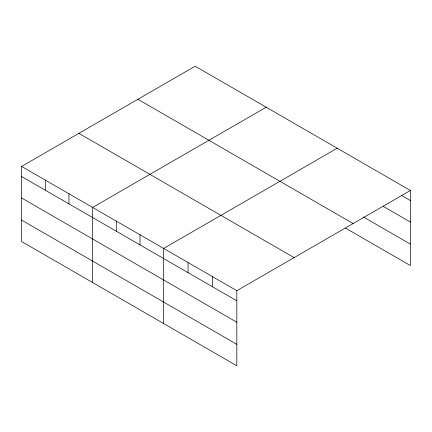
<?xml version="1.0" encoding="UTF-8"?>
<svg xmlns="http://www.w3.org/2000/svg" width="432" height="432" viewBox="0 0 432 432"><rect width="100%" height="100%" fill="white"/><g stroke="black" fill="none" stroke-linecap="round" stroke-linejoin="round"><path stroke-width="0.65" d="M21.6 166.428L236.833 290.687L236.833 365.785L21.6 241.52L21.6 166.428L195.167 66.215L410.4 190.48L410.4 265.572L345.352 228.02M266.193 107.222L92.626 207.43L92.626 282.528M337.219 148.23L163.652 248.438L163.652 323.536M236.833 290.687L410.4 190.48M401.69 195.561L410.4 200.594M383.103 206.275L410.4 222.037M363.355 216.972L410.4 244.129M137.889 99.284L353.122 223.549M78.878 133.358L294.111 257.618M21.6 176.537L236.833 300.802M21.6 197.986L236.833 322.245M21.6 220.077L236.833 344.342M212.436 276.604L212.436 286.718M188.044 262.521L188.044 272.635M139.979 234.77L139.979 244.885M116.3 221.103L116.3 231.212M68.953 193.763L68.953 203.877M45.274 180.095L45.274 190.21"/></g></svg>
